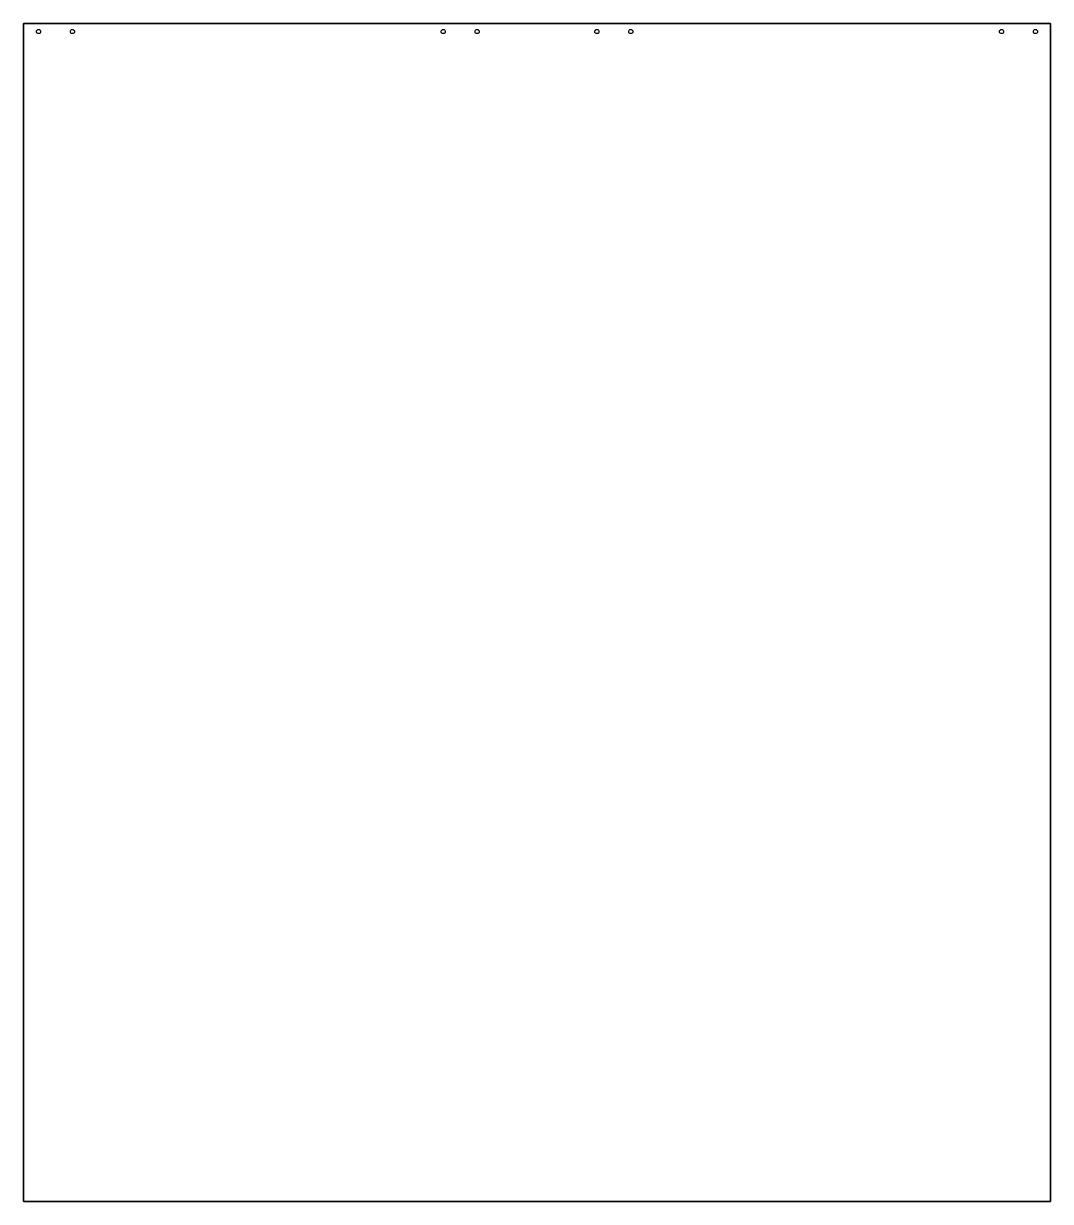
# Model space of a CAD drawing. Header units: millimetres. Extents: x -515 to 515, y -527 to 654.
import ezdxf

# ---------------------------------------------------------------- set-up
doc = ezdxf.new("R2010")
doc.units = ezdxf.units.MM
doc.layers.get('0').update_dxf_attribs({"linetype": 'CONTINUOUS'})

msp = doc.modelspace()

# ---------------------------------------------------------------- linework, layer by layer
for points in [[(514.7, -527), (514.7, 654), (-514.7, 654), (-514.7, -527)], [(-514.7, 654), (514.7, 654), (514.7, -527), (-514.7, -527)]]:
    msp.add_lwpolyline(points, close=True)
for centre in [(-499.7, 646), (-499.7, 646), (-465.7, 646), (-465.7, 646), (-94, 646), (-94, 646), (-60, 646), (-60, 646), (60, 646), (60, 646), (94, 646), (94, 646), (465.7, 646), (465.7, 646), (499.7, 646), (499.7, 646)]:
    msp.add_circle(centre, 2.1)

doc.saveas('drawing.dxf')
